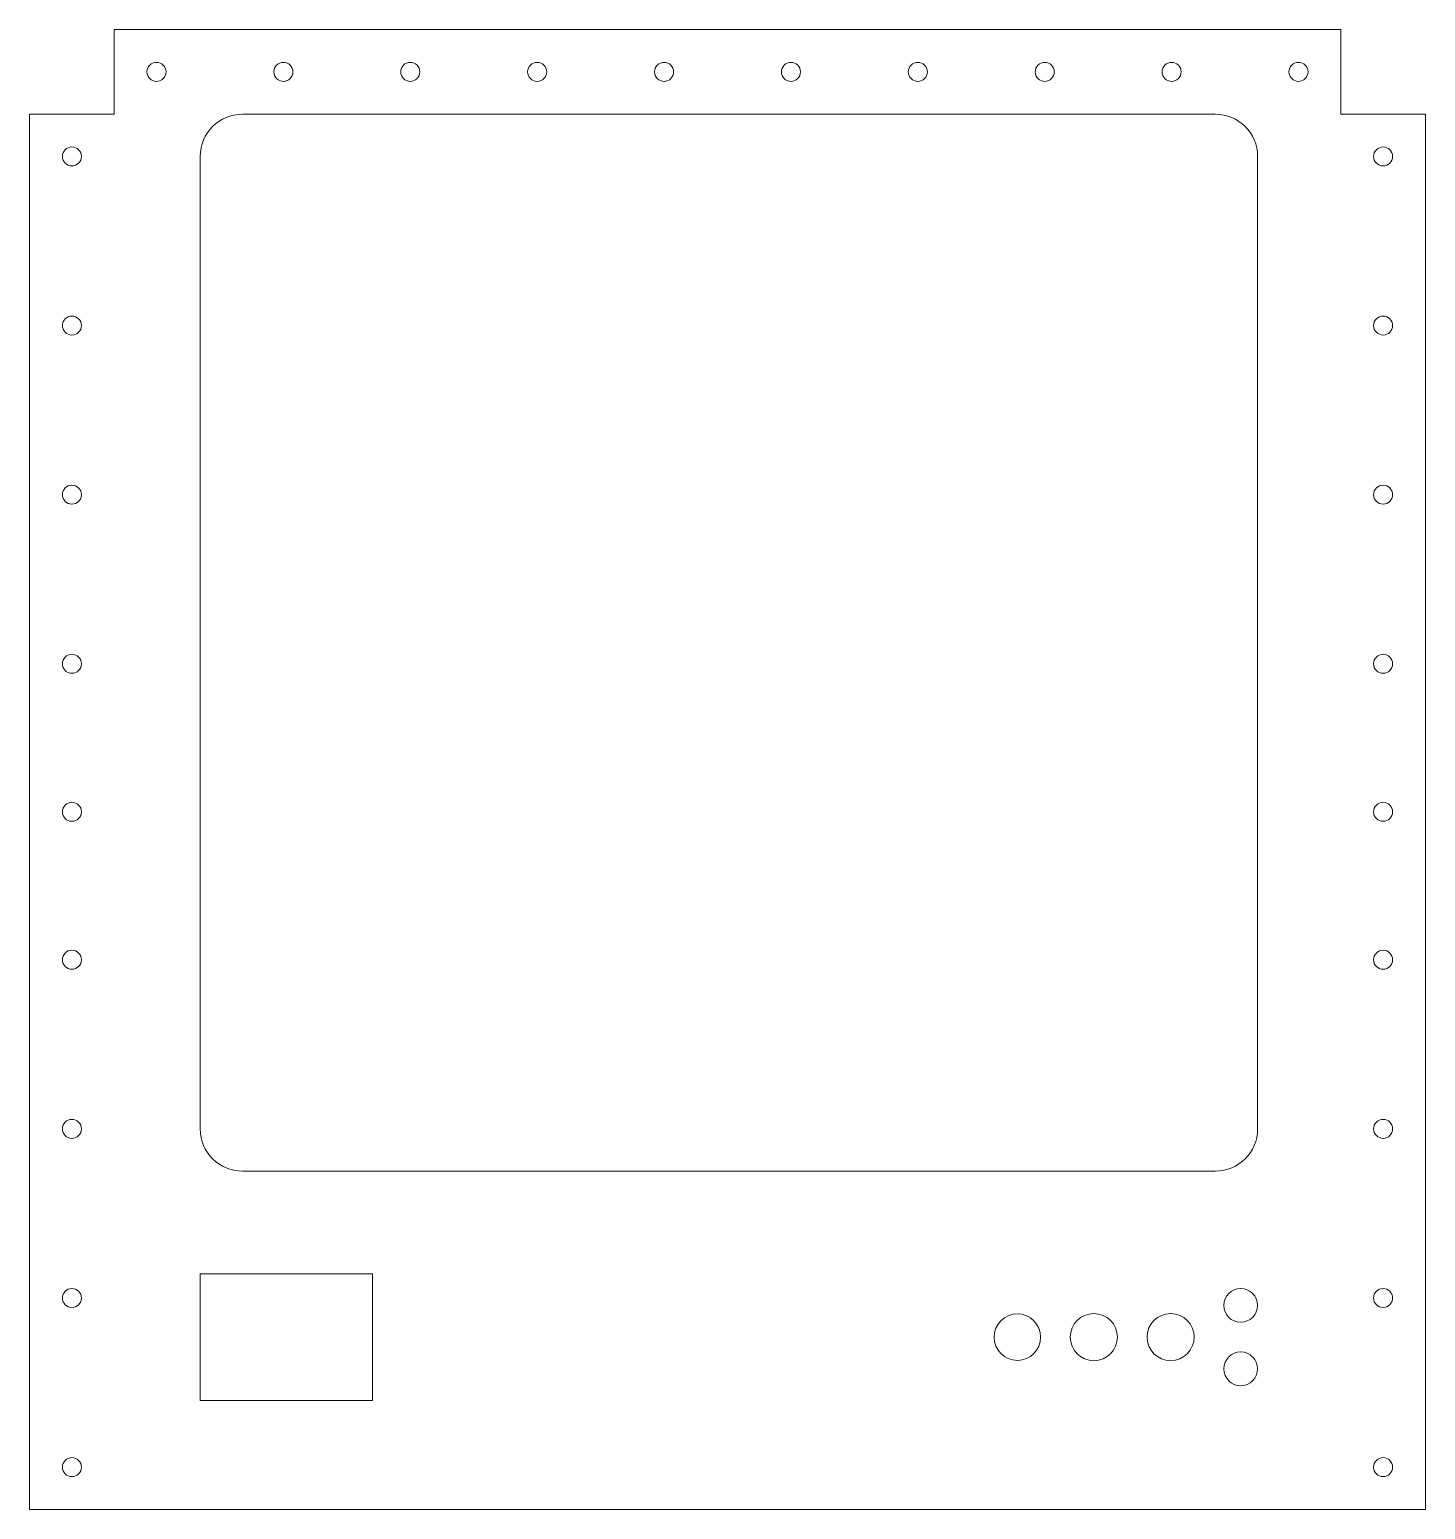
# Model space of a CAD drawing. Header units: millimetres. Extents: x 3007.5 to 3073.5, y 1863.2 to 1933.2.
import ezdxf

# ---------------------------------------------------------------- set-up
doc = ezdxf.new("R2010")
doc.units = ezdxf.units.MM
doc.layers.add('Agujero', color=20, linetype='Continuous', lineweight=20)
doc.layers.add('BLOQUES', color=9, linetype='Continuous', lineweight=20)

msp = doc.modelspace()

# ---------------------------------------------------------------- linework, layer by layer
at = {"layer": 'Agujero'}
for centre in [(3013.517, 1931.247), (3019.517, 1931.247), (3025.517, 1931.247), (3031.517, 1931.247), (3037.517, 1931.247), (3043.517, 1931.247), (3049.517, 1931.247), (3055.517, 1931.247), (3061.517, 1931.247), (3067.517, 1931.247), (3009.517, 1927.247), (3071.517, 1927.247), (3009.517, 1919.247), (3071.517, 1919.247), (3009.517, 1911.247), (3071.517, 1911.247), (3009.517, 1903.247), (3071.517, 1903.247), (3009.517, 1896.247), (3071.517, 1896.247), (3009.517, 1889.247), (3071.517, 1889.247), (3009.517, 1881.247), (3071.517, 1881.247), (3009.517, 1873.247), (3071.517, 1873.247), (3009.517, 1865.247), (3071.517, 1865.247)]:
    msp.add_circle(centre, 0.45, dxfattribs=at)
at = {"layer": 'BLOQUES'}
for p, q in [((3011.517, 1929.247), (3007.517, 1929.247)), ((3063.584, 1929.247), (3017.584, 1929.247)), ((3073.517, 1929.247), (3069.517, 1929.247)), ((3015.584, 1881.247), (3015.584, 1927.247)), ((3065.584, 1881.247), (3065.584, 1927.247)), ((3063.584, 1879.247), (3017.584, 1879.247)), ((3011.517, 1863.247), (3007.517, 1863.247)), ((3069.517, 1863.247), (3073.517, 1863.247))]:
    msp.add_line(p, q, dxfattribs=at)
for points in [[(3069.517, 1929.247), (3069.517, 1933.247), (3011.517, 1933.247), (3011.517, 1929.247)], [(3007.517, 1929.247), (3007.517, 1863.247)], [(3073.517, 1863.247), (3073.517, 1929.247)], [(3011.517, 1863.247), (3069.517, 1863.247)]]:
    msp.add_lwpolyline(points, dxfattribs=at)
msp.add_lwpolyline([(3015.584, 1874.397), (3023.734, 1874.397), (3023.734, 1868.397), (3015.584, 1868.397)], close=True, dxfattribs=at)
for centre, radius in [((3064.784, 1872.897), 0.8), ((3057.839, 1871.397), 1.115), ((3061.469, 1871.397), 1.115), ((3054.224, 1871.397), 1.1), ((3064.784, 1869.897), 0.8)]:
    msp.add_circle(centre, radius, dxfattribs=at)
for centre, start, end in [((3017.584, 1927.247), 90, 180), ((3063.584, 1927.247), 0, 90), ((3017.584, 1881.247), 180, 270), ((3063.584, 1881.247), 270, 0)]:
    msp.add_arc(centre, 2, start, end, dxfattribs=at)

doc.saveas('drawing.dxf')
